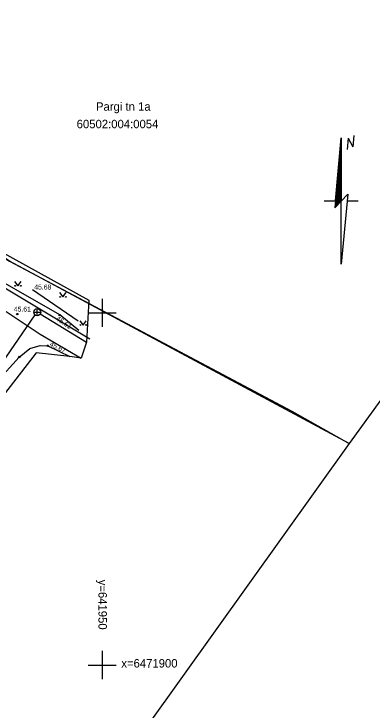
# Model space of a CAD drawing. Extents: x 641725 to 642061, y 6471807 to 6472044.
# Drawn here: x 641937.5 to 641988.3, y 6471893.6 to 6471992.5 of the extents above; entities that cross this region are included whole.
import ezdxf

# ---------------------------------------------------------------- set-up
doc = ezdxf.new("R2010")
doc.units = 0
for name, color, linetype in [('HALJASTUS', 7, 'Continuous'), ('KKAEV', 7, 'Continuous'), ('KORGUS', 7, 'Continuous'), ('KTRASS', 7, 'Continuous'), ('MOOTPIIR', 7, 'Continuous'), ('PIIR', 7, 'Continuous'), ('SITRASS', 7, 'Continuous'), ('TEE', 7, 'Continuous'), ('VORK', 7, 'Continuous'), ('VORMISTUS', 7, 'Continuous'), ('VTRASS', 7, 'Continuous')]:
    doc.layers.add(name, color=color, linetype=linetype)

msp = doc.modelspace()

# ---------------------------------------------------------------- linework, layer by layer
at = {"layer": 'HALJASTUS'}
for p, q in [((641937.573, 6471954.461), (641938.036, 6471953.855)), ((641938.036, 6471953.855), (641938.482, 6471954.461)), ((641943.959, 6471952.872), (641944.423, 6471952.265)), ((641944.423, 6471952.265), (641944.868, 6471952.872)), ((641946.844, 6471948.882), (641947.308, 6471948.275)), ((641947.308, 6471948.275), (641947.753, 6471948.882))]:
    msp.add_line(p, q, dxfattribs=at)
msp.add_lwpolyline([(641940.095, 6471953.32), (641946.575, 6471948.864)], dxfattribs=at)
for centre in [(641937.635, 6471953.855), (641938.464, 6471953.855), (641944.022, 6471952.265), (641944.85, 6471952.265), (641946.907, 6471948.275), (641947.736, 6471948.275)]:
    msp.add_circle(centre, 0.055, dxfattribs=at)
at = {"layer": 'KKAEV'}
for p, q in [((641940.285, 6471950.103), (641941.285, 6471950.103)), ((641940.785, 6471949.603), (641940.785, 6471950.603))]:
    msp.add_line(p, q, dxfattribs=at)
msp.add_circle((641940.785, 6471950.103), 0.5, dxfattribs=at)
at = {"layer": 'KORGUS'}
for centre in [(641937.941, 6471949.831), (641943.97, 6471949.693), (641942.262, 6471945.341), (641938.227, 6471943.736)]:
    msp.add_circle(centre, 0.1, dxfattribs=at)
at = {"layer": 'KTRASS'}
for points in [[(641929.849, 6471934.246), (641940.491, 6471949.704)], [(641941.217, 6471949.849), (641947.777, 6471945.857)]]:
    msp.add_lwpolyline(points, dxfattribs=at)
at = {"layer": 'MOOTPIIR'}
msp.add_lwpolyline([(641935.533, 6471958.746), (641948.117, 6471951.786), (641947.777, 6471945.857), (641947.004, 6471943.572), (641945.402, 6471943.801), (641940.63, 6471944.347), (641930.436, 6471931.223)], dxfattribs=at)
at = {"layer": 'PIIR'}
for points in [[(641877.52, 6472001.62), (641895.89, 6472016.54), (641915.99, 6472031.13), (641951.7, 6471999.62), (641964.78, 6472016.03), (641983.28, 6472002.24), (642001.33, 6472027.96), (642015.37, 6472014.73), (642043.28, 6472044.21), (642061.48, 6472029.49), (642027.1, 6471987.54), (642006.96, 6472001.86), (641997.37, 6471988.68), (642017.35, 6471973.82), (642002.31, 6471955.2), (641985.07, 6471931.45), (641936.82, 6471957.35), (641888.83, 6471988.61), (641877.52, 6472001.62)], [(641985.07, 6471931.45), (641908.89, 6471825.05), (641904.5, 6471820.87), (641871.15, 6471844.69), (641834.255, 6471872.056), (641833.43, 6471872.67), (641802.3, 6471891.52), (641764.55, 6471924.16), (641871.64, 6471996.91), (641877.52, 6472001.62), (641888.83, 6471988.61), (641936.82, 6471957.35), (641976.92, 6471936.05), (641985.07, 6471931.45)]]:
    msp.add_lwpolyline(points, dxfattribs=at)
at = {"layer": 'SITRASS'}
msp.add_lwpolyline([(641928.867, 6471950.379), (641930.336, 6471952.046), (641930.91, 6471952.173), (641931.405, 6471952.248), (641932.244, 6471952.113), (641932.985, 6471951.909), (641934.314, 6471951.526), (641941.217, 6471946.978), (641947.004, 6471943.572)], dxfattribs=at)
at = {"layer": 'TEE'}
for points in [[(641946.706, 6471947.518), (641943.973, 6471949.714), (641931.199, 6471957.024), (641917.809, 6471965.366), (641912.464, 6471968.218), (641905.691, 6471972.457), (641897.121, 6471978.023), (641891.531, 6471981.665)], [(641928.657, 6471933.184), (641938.22, 6471943.724), (641939.737, 6471944.959), (641941.201, 6471945.385), (641942.262, 6471945.341), (641945.402, 6471943.801)]]:
    msp.add_lwpolyline(points, dxfattribs=at)
at = {"layer": 'VORK'}
for p, q in [((641950, 6471952), (641950, 6471948)), ((641948, 6471950), (641952, 6471950)), ((641950, 6471902), (641950, 6471898)), ((641948, 6471900), (641952, 6471900))]:
    msp.add_line(p, q, dxfattribs=at)
at = {"layer": 'VORMISTUS'}
for p, q in [((641983.952, 6471974.872), (641983.028, 6471964.916)), ((641983.952, 6471956.912), (641983.952, 6471974.872)), ((641985.756, 6471975.166), (641985.61, 6471973.588)), ((641984.952, 6471974.794), (641984.806, 6471973.218)), ((641984.952, 6471974.794), (641985.61, 6471973.588)), ((641983.028, 6471964.916), (641984.876, 6471966.868)), ((641984.876, 6471966.868), (641983.952, 6471956.912)), ((641981.552, 6471965.892), (641983.952, 6471965.892)), ((641984.792, 6471965.892), (641986.352, 6471965.892))]:
    msp.add_line(p, q, dxfattribs=at)
for points in [[(641983.952, 6471974.872), (641983.952, 6471965.892), (641983.12, 6471965.892)], [(641983.912, 6471974.008), (641983.912, 6471965.932), (641983.164, 6471965.932)], [(641983.872, 6471973.144), (641983.872, 6471965.972), (641983.206, 6471965.972)], [(641983.832, 6471972.28), (641983.832, 6471966.012), (641983.25, 6471966.012)], [(641983.792, 6471971.416), (641983.792, 6471966.052), (641983.294, 6471966.052)], [(641983.752, 6471970.552), (641983.752, 6471966.092), (641983.338, 6471966.092)], [(641983.712, 6471969.688), (641983.712, 6471966.132), (641983.382, 6471966.132)], [(641983.672, 6471968.824), (641983.672, 6471966.172), (641983.426, 6471966.172)], [(641983.632, 6471967.96), (641983.632, 6471966.212), (641983.47, 6471966.212)], [(641983.592, 6471967.096), (641983.592, 6471966.252), (641983.514, 6471966.252)], [(641983.028, 6471964.916), (641983.952, 6471965.892), (641983.12, 6471965.892)], [(641983.08, 6471965.026), (641983.86, 6471965.852), (641983.156, 6471965.852)], [(641983.13, 6471965.138), (641983.766, 6471965.812), (641983.192, 6471965.812)], [(641983.18, 6471965.25), (641983.674, 6471965.772), (641983.228, 6471965.772)], [(641983.23, 6471965.362), (641983.58, 6471965.732), (641983.266, 6471965.732)], [(641983.282, 6471965.474), (641983.488, 6471965.692), (641983.302, 6471965.692)], [(641983.332, 6471965.584), (641983.396, 6471965.652), (641983.338, 6471965.652)]]:
    msp.add_lwpolyline(points, close=True, dxfattribs=at)
at = {"layer": 'VTRASS'}
msp.add_lwpolyline([(641948.263, 6471946.247), (641935.944, 6471953.676), (641922.101, 6471961.754), (641918.892, 6471957.082)], dxfattribs=at)

# ---------------------------------------------------------------- texts
at = {"layer": 'KORGUS'}
for s, p in [('45.68', (641940.36, 6471953.319)), ('45.61', (641937.457, 6471950.186))]:
    msp.add_text(s, height=0.7, dxfattribs=at).set_placement(p)
for s, rotation, p in [('45.61', 325.36347, (641943.381, 6471949.035)), ('45.67', 333.67486, (641942.477, 6471945.346))]:
    msp.add_text(s, height=0.7, rotation=rotation, dxfattribs=at).set_placement(p)
at = {"layer": 'PIIR'}
for s, p in [('Pargi tn 1a', (641949.125, 6471978.703)), ('60502:004:0054', (641946.382, 6471976.218))]:
    msp.add_text(s, height=1.2, dxfattribs=at).set_placement(p)
at = {"layer": 'VORK'}
msp.add_text('y=641950', height=1.2, rotation=270, dxfattribs=at).set_placement((641949.472, 6471912.118))
msp.add_text('x=6471900', height=1.2, dxfattribs=at).set_placement((641952.722, 6471899.647))

doc.saveas('drawing.dxf')
